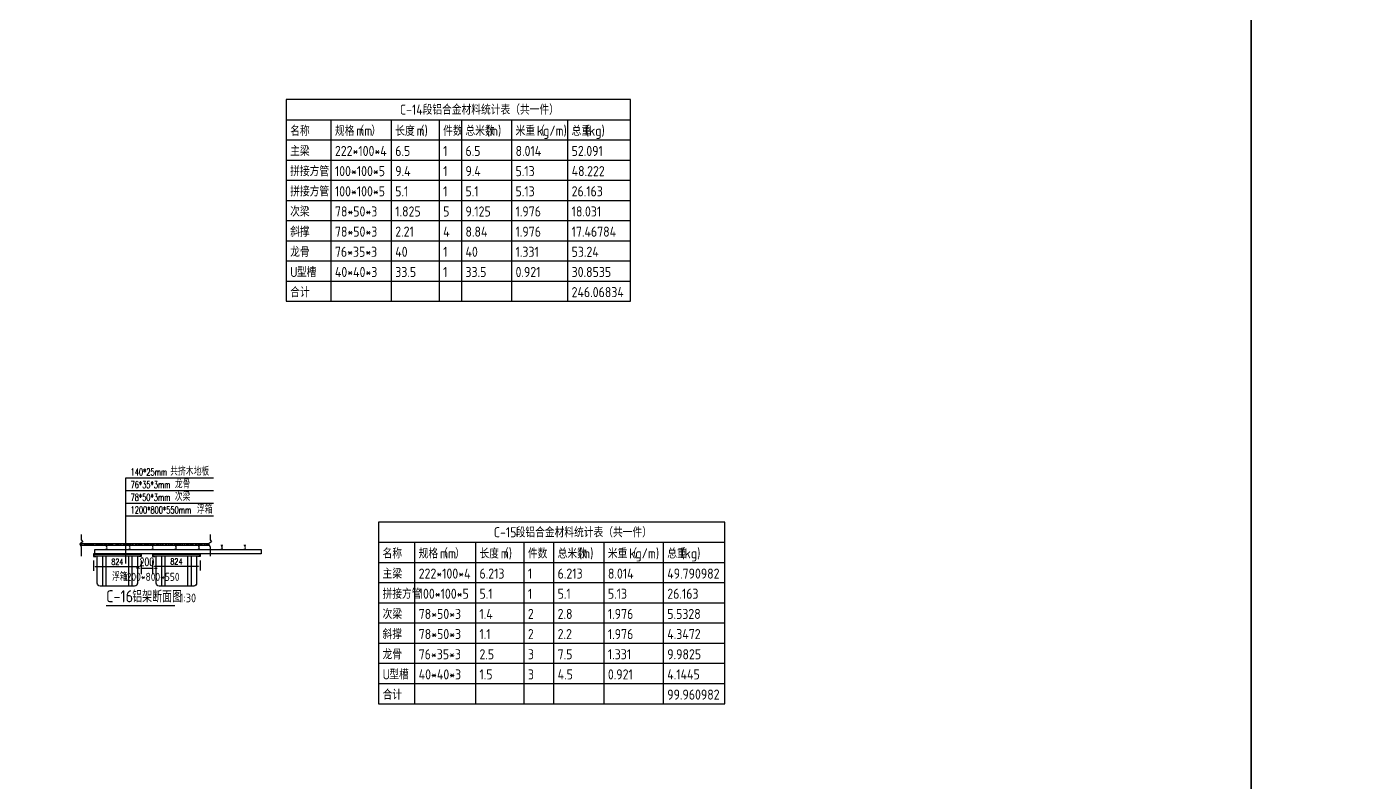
# Model space of a CAD drawing. Extents: x -89702 to 926017, y -610001 to -56924.
# Drawn here: x 89941 to 113140, y -517127 to -504017 of the extents above; entities that cross this region are included whole.
import ezdxf

# ---------------------------------------------------------------- set-up
doc = ezdxf.new("R2010")
doc.units = 0
doc.header["$LTSCALE"] = 10
doc.header["$MEASUREMENT"] = 0
for name, color, linetype in [('BJ02', 2, 'Continuous'), ('DIM_SYMB', 3, 'Continuous'), ('L-构造线', 6, 'Continuous'), ('PUB_TAB', 7, 'Continuous'), ('PUB_TEXT', 7, 'Continuous'), ('W-STEEL_FRAME钢架', 3, 'Continuous'), ('W-STEEL_KEEL钢龙骨', 5, 'Continuous'), ('W-WOOD_FLOOR木地板', 30, 'Continuous'), ('浮箱U槽', 5, 'Continuous'), ('结构', 1, 'Continuous')]:
    doc.layers.add(name, color=color, linetype=linetype)
doc.styles.add('_TCH_DIM', font='SIMPLEX', dxfattribs={"bigfont": 'GBCBIG'})
doc.styles.get("Standard").update_dxf_attribs({"font": 'gbenor.shx', "bigfont": 'gbcbig.shx'})
doc.styles.add('STANDARD_T3', font='simplex.shx', dxfattribs={"width": 0.7, "bigfont": 'gbcbig.shx'})
doc.dimstyles.new('W&&30', dxfattribs={"dimtxt": 105, "dimasz": 30, "dimexe": 75, "dimexo": 90, "dimgap": 30, "dimtad": 1, "dimdec": 0, "dimzin": 0, "dimdsep": 46, "dimtxsty": 'STANDARD_T3', "dimcen": 0.09, "dimclrd": 1, "dimclre": 1, "dimclrt": 7, "dimazin": 2, "dimtfac": 1, "dimtdec": 0, "dimtix": 1, "dimtmove": 2, "dimatfit": 3, "dimfxl": 0, "dimtolj": 1, "dimtzin": 0, "dimarcsym": 0})
doc.dimstyles.new('W&&40', dxfattribs={"dimtxt": 140, "dimasz": 40, "dimexe": 100, "dimexo": 120, "dimgap": 40, "dimtad": 1, "dimdec": 0, "dimzin": 0, "dimdsep": 46, "dimtxsty": 'STANDARD_T3', "dimcen": 0.09, "dimclrd": 1, "dimclre": 1, "dimclrt": 7, "dimazin": 2, "dimtfac": 1, "dimtdec": 0, "dimtix": 1, "dimtmove": 2, "dimatfit": 3, "dimfxl": 0, "dimtolj": 1, "dimtzin": 0, "dimarcsym": 0})

# ---------------------------------------------------------------- blocks, each defined once
blk = doc.blocks.new('*D1643')
at = {"layer": 'Defpoints', "color": 0, "transparency": 16777216}
for p in [(91100, -513187), (91924, -513187), (91924, -513384)]:
    blk.add_point(p, dxfattribs=at)
at = {"layer": 'W-STEEL_FRAME钢架', "color": 1, "lineweight": -2, "transparency": 16777216}
for p, q in [((91100, -513277), (91100, -513459)), ((91130, -513384), (91894, -513384)), ((91924, -513277), (91924, -513459))]:
    blk.add_line(p, q, dxfattribs=at)
at = {"layer": 'W-STEEL_FRAME钢架', "color": 1, "transparency": 16777216}
for points in [[(91130, -513379), (91130, -513389), (91100, -513384)], [(91894, -513379), (91894, -513389), (91924, -513384)]]:
    blk.add_solid(points, dxfattribs=at)
at = {"layer": 'W-STEEL_FRAME钢架', "color": 7, "transparency": 16777216, "insert": (91512, -513301), "char_height": 105, "attachment_point": 5, "style": 'STANDARD_T3'}
blk.add_mtext('\\A1;824', dxfattribs=at)
blk = doc.blocks.new('*D1644')
at = {"layer": 'Defpoints', "color": 0, "transparency": 16777216}
for p in [(92124, -513187), (92947, -513187), (92947, -513379)]:
    blk.add_point(p, dxfattribs=at)
at = {"layer": 'W-STEEL_FRAME钢架', "color": 1, "lineweight": -2, "transparency": 16777216}
for p, q in [((92124, -513277), (92124, -513454)), ((92154, -513379), (92917, -513379)), ((92947, -513277), (92947, -513454))]:
    blk.add_line(p, q, dxfattribs=at)
at = {"layer": 'W-STEEL_FRAME钢架', "color": 1, "transparency": 16777216}
for points in [[(92154, -513374), (92154, -513384), (92124, -513379)], [(92917, -513374), (92917, -513384), (92947, -513379)]]:
    blk.add_solid(points, dxfattribs=at)
at = {"layer": 'W-STEEL_FRAME钢架', "color": 7, "transparency": 16777216, "insert": (92536, -513296), "char_height": 105, "attachment_point": 5, "style": 'STANDARD_T3'}
blk.add_mtext('\\A1;824', dxfattribs=at)
blk = doc.blocks.new('*D1645')
at = {"layer": 'Defpoints', "color": 0, "transparency": 16777216}
for p in [(91924, -513208), (92124, -513208), (92124, -513414)]:
    blk.add_point(p, dxfattribs=at)
at = {"layer": 'W-WOOD_FLOOR木地板', "color": 1, "lineweight": -2, "transparency": 16777216}
for p, q in [((91924, -513328), (91924, -513514)), ((92124, -513328), (92124, -513514)), ((91884, -513414), (91844, -513414)), ((91924, -513414), (92124, -513414)), ((92164, -513414), (92204, -513414))]:
    blk.add_line(p, q, dxfattribs=at)
at = {"layer": 'W-WOOD_FLOOR木地板', "color": 1, "transparency": 16777216}
for points in [[(91884, -513407), (91884, -513421), (91924, -513414)], [(92164, -513407), (92164, -513421), (92124, -513414)]]:
    blk.add_solid(points, dxfattribs=at)
at = {"layer": 'W-WOOD_FLOOR木地板', "color": 7, "transparency": 16777216, "insert": (92024, -513304), "char_height": 140, "attachment_point": 5, "style": 'STANDARD_T3'}
blk.add_mtext('\\A1;200', dxfattribs=at)
blk = doc.blocks.new('800')
at = {"color": 5, "lineweight": -3}
for p, q in [((-460, 520), (-460, 0)), ((-400, 520), (-400, 0)), ((0, 0), (0, 520)), ((60, 0), (60, 520))]:
    blk.add_line(p, q, dxfattribs=at)
at = {"color": 5}
blk.add_lwpolyline([(200, 550), (200, 520), (150, 520), (-550, 520), (-600, 520), (-600, 550)], close=True, dxfattribs=at)
at = {"color": 5, "lineweight": -3}
blk.add_lwpolyline([(150, 520), (150, 50, -0.414214), (100, 0), (-500, 0, -0.414214), (-550, 50), (-550, 520)], format="xyb", dxfattribs=at)
blk = doc.blocks.new('$matou$00000085')
at = {"color": 0, "lineweight": 5}
for p, q in [((-17, 36, 0), (-17, 37, 0)), ((-4, 34, 0), (-4, 35, 0)), ((-1, 13, 0), (-3, 13, 0))]:
    blk.add_line(p, q, dxfattribs=at)
at = {"color": 0, "lineweight": 0, "ltscale": 0.5}
blk.add_arc((-2, 17, 0), 4.07, 274.7282, 349.8472, dxfattribs=at)
at = {"layer": '结构', "color": 0, "linetype": 'ByBlock', "lineweight": 0, "ltscale": 0.5}
for p, q in [((-7, 38, 0), (-16, 38, 0)), ((-16, 35, 0), (-8, 35, 0)), ((-7, -34, 0), (-7, 34, 0)), ((-5, 33, 0), (-4, 34, 0)), ((-4, 33, 0), (-5, 33, 0)), ((-5, 31, 0), (-4, 32, 0)), ((-4, 31, 0), (-5, 31, 0)), ((-5, 31, 0), (-4, 31, 0)), ((-4, 31, 0), (-5, 31, 0)), ((-5, 29, 0), (-4, 29, 0)), ((-4, 29, 0), (-5, 29, 0)), ((-5, 27, 0), (-4, 27, 0)), ((-4, 27, 0), (-5, 27, 0)), ((-4, 26, 0), (-5, 25, 0)), ((-5, 25, 0), (-4, 25, 0)), ((-5, 24, 0), (-4, 23, 0)), ((-4, 24, 0), (-5, 24, 0)), ((-5, 22, 0), (-4, 22, 0)), ((-4, 22, 0), (-5, 22, 0)), ((-5, 20, 0), (-4, 20, 0)), ((-4, 20, 0), (-5, 20, 0)), ((-4, 32, 0), (-4, 33, 0)), ((-4, 31, 0), (-4, 29, 0)), ((-4, 31, 0), (-4, 31, 0)), ((-4, 29, 0), (-4, 27, 0)), ((-4, 27, 0), (-4, 26, 0)), ((-4, 25, 0), (-4, 24, 0)), ((-4, 23, 0), (-4, 22, 0)), ((-4, 22, 0), (-4, 20, 0)), ((-4, 20, 0), (-4, 19, 0)), ((-4, -34, 0), (-4, 12, 0)), ((-1, 34, 0), (-1, 35, 0)), ((0, 33, 0), (-1, 34, 0)), ((-1, 33, 0), (0, 33, 0)), ((-1, 32, 0), (-1, 33, 0)), ((0, 31, 0), (-1, 32, 0)), ((-1, 31, 0), (0, 31, 0)), ((-1, 30, 0), (-1, 31, 0)), ((0, 30, 0), (-1, 30, 0)), ((-1, 29, 0), (0, 30, 0)), ((-1, 28, 0), (-1, 29, 0)), ((0, 28, 0), (-1, 28, 0)), ((-1, 28, 0), (0, 28, 0)), ((-1, 26, 0), (-1, 28, 0)), ((0, 26, 0), (-1, 26, 0)), ((-1, 26, 0), (0, 26, 0)), ((-1, 25, 0), (-1, 26, 0)), ((0, 24, 0), (-1, 25, 0)), ((-1, 24, 0), (0, 24, 0)), ((-1, 23, 0), (-1, 24, 0)), ((0, 22, 0), (-1, 23, 0)), ((-1, 22, 0), (0, 22, 0)), ((-1, 22, 0), (-1, 22, 0)), ((-1, 21, 0), (-1, 22, 0)), ((0, 21, 0), (-1, 21, 0)), ((-1, 20, 0), (0, 21, 0)), ((-1, 19, 0), (-1, 20, 0)), ((2, 38, 0), (16, 38, 0)), ((3, 34, 0), (3, 17, 0)), ((16, 35, 0), (4, 35, 0)), ((17, 37, 0), (17, 36, 0)), ((-17, -35, 0), (-8, -35, 0)), ((-17, -38, 0), (-17, -36, 0)), ((17, -38, 0), (-17, -38, 0)), ((-3, -35, 0), (17, -35, 0)), ((17, -36, 0), (17, -38, 0))]:
    blk.add_line(p, q, dxfattribs=at)
for centre, radius, start, end in [((-16, 37, 0), 1, 90, 180), ((-16, 36, 0), 1, 180, 270), ((-8, 34, 0), 1, 0, 90), ((-7, 35, 0), 3, 0, 90.0017), ((-2, 19, 0), 1.75, 180, 0), ((-3, 12, 0), 1, 90, 180), ((2, 35, 0), 3, 89.9983, 180), ((4, 34, 0), 1, 90, 180), ((16, 37, 0), 1, 0, 90), ((16, 36, 0), 1, 270, 360), ((-17, -36, 0), 0.5, 90, 180), ((-17, -38, 0), 0.5, 180, 270), ((-8, -34, 0), 1, 270, 0), ((-3, -34, 0), 1, 180, 270), ((17, -36, 0), 0.5, 0, 90), ((17, -38, 0), 0.5, 270, 0)]:
    blk.add_arc(centre, radius, start, end, dxfattribs=at)

msp = doc.modelspace()

# ---------------------------------------------------------------- hatches: boundary and pattern name
at = {"layer": 'W-WOOD_FLOOR木地板', "true_color": 0xcd6928}
h = msp.add_hatch(dxfattribs=at)
h.set_pattern_fill('木材', color=32, scale=10)
h.set_pattern_definition([(50, (-352680.788, -337321.847), (25.923532, 93.1234154), [600, -80, 200, -40]), (50, (-352627.59, -337301.847), (-66.465069, 3.554523), [120, -13.2, 240, -30]), (50, (-352660.788, -337287.847), (113.1698317, 176.5639521), [320, -56, 160, -40])])
edge = h.paths.add_edge_path()
edge.add_line((90865.7, -512988.1), (90859.7, -512992.3))
edge.add_line((90859.7, -512992.3), (90869.7, -513012.1))
edge.add_line((90869.7, -513012.1), (91097.2, -513012.1))
edge.add_line((91097.2, -513012.1), (91097.2, -513010.7))
edge.add_line((91097.2, -513010.7), (91112.5, -513010.7))
edge.add_arc((91112.5, -513013.7), 3, 31.86817, 90.00167, ccw=False)
edge.add_line((91115, -513012.1), (91119.4, -513012.1))
edge.add_arc((91122, -513013.7), 3, 90.00167, 148.13183, ccw=False)
edge.add_line((91122, -513010.7), (91132.2, -513010.7))
edge.add_line((91132.2, -513010.7), (91132.2, -513012.1))
edge.add_line((91132.2, -513012.1), (91497.2, -513012.1))
edge.add_line((91497.2, -513012.1), (91497.2, -513010.7))
edge.add_line((91497.2, -513010.7), (91512.5, -513010.7))
edge.add_arc((91512.5, -513013.7), 3, 31.86817, 90.00167, ccw=False)
edge.add_line((91515, -513012.1), (91519.4, -513012.1))
edge.add_arc((91522, -513013.7), 3, 90.00167, 148.13183, ccw=False)
edge.add_line((91522, -513010.7), (91532.2, -513010.7))
edge.add_line((91532.2, -513010.7), (91532.2, -513012.1))
edge.add_line((91532.2, -513012.1), (91897.2, -513012.1))
edge.add_line((91897.2, -513012.1), (91897.2, -513010.7))
edge.add_line((91897.2, -513010.7), (91912.5, -513010.7))
edge.add_arc((91912.5, -513013.7), 3, 31.86817, 90.00167, ccw=False)
edge.add_line((91915, -513012.1), (91919.4, -513012.1))
edge.add_arc((91922, -513013.7), 3, 90.00167, 148.13183, ccw=False)
edge.add_line((91922, -513010.7), (91932.2, -513010.7))
edge.add_line((91932.2, -513010.7), (91932.2, -513012.1))
edge.add_line((91932.2, -513012.1), (92297.2, -513012.1))
edge.add_line((92297.2, -513012.1), (92297.2, -513010.7))
edge.add_line((92297.2, -513010.7), (92312.5, -513010.7))
edge.add_arc((92312.5, -513013.7), 3, 31.86817, 90.00167, ccw=False)
edge.add_line((92315, -513012.1), (92319.4, -513012.1))
edge.add_arc((92322, -513013.7), 3, 90.00167, 148.13183, ccw=False)
edge.add_line((92322, -513010.7), (92332.2, -513010.7))
edge.add_line((92332.2, -513010.7), (92332.2, -513012.1))
edge.add_line((92332.2, -513012.1), (92697.2, -513012.1))
edge.add_line((92697.2, -513012.1), (92697.2, -513010.7))
edge.add_line((92697.2, -513010.7), (92712.5, -513010.7))
edge.add_arc((92712.5, -513013.7), 3, 31.86817, 90.00167, ccw=False)
edge.add_line((92715, -513012.1), (92719.4, -513012.1))
edge.add_arc((92722, -513013.7), 3, 90.00167, 148.13183, ccw=False)
edge.add_line((92722, -513010.7), (92732.2, -513010.7))
edge.add_line((92732.2, -513010.7), (92732.2, -513012.1))
edge.add_line((92732.2, -513012.1), (93099, -513012.1))
edge.add_line((93099, -513012.1), (93099, -512988.1))
edge.add_line((93099, -512988.1), (90865.7, -512988.1))

# ---------------------------------------------------------------- linework, layer by layer
at = {"color": 1, "lineweight": -3}
msp.add_lwpolyline([(91123.9, -513087.3), (94008.9, -513087.3), (94008.9, -513165.3), (91123.9, -513165.3)], close=True, dxfattribs=at)
at = {"color": 4}
for points in [[(91099.9, -513165.3), (91099.9, -513208.3), (91139.9, -513208.3), (91139.9, -513204.3), (91103.9, -513204.3), (91103.9, -513169.3), (91139.9, -513169.3), (91139.9, -513165.3)], [(91923.9, -513165.3), (91923.9, -513208.3), (91883.9, -513208.3), (91883.9, -513204.3), (91919.9, -513204.3), (91919.9, -513169.3), (91883.9, -513169.3), (91883.9, -513165.3)], [(92123.9, -513165.3), (92123.9, -513208.3), (92163.9, -513208.3), (92163.9, -513204.3), (92127.9, -513204.3), (92127.9, -513169.3), (92163.9, -513169.3), (92163.9, -513165.3)], [(92947.4, -513165.3), (92947.4, -513208.3), (92907.4, -513208.3), (92907.4, -513204.3), (92943.4, -513204.3), (92943.4, -513169.3), (92907.4, -513169.3), (92907.4, -513165.3)]]:
    msp.add_lwpolyline(points, close=True, dxfattribs=at)
at = {"layer": 'BJ02'}
msp.add_lwpolyline([(67937.1, -490906.1), (111175.6, -490906.1), (111175.6, -545966.6), (67937.1, -545966.6)], close=True, dxfattribs=at)
at = {"layer": 'DIM_SYMB'}
for p, q in [((91661.4, -512505.2), (91661.4, -511845.8)), ((91661.4, -511845.8), (93181, -511845.8)), ((91661.4, -512065.6), (93181, -512065.6)), ((91661.4, -512285.4), (93181, -512285.4)), ((91661.4, -513328.6), (91661.4, -512505.2)), ((91661.4, -512505.2), (93181, -512505.2))]:
    msp.add_line(p, q, dxfattribs=at)
at = {"layer": 'DIM_SYMB', "const_width": 21}
msp.add_lwpolyline([(91316.3, -514062.1), (92510.3, -514062.1)], dxfattribs=at)
at = {"layer": 'L-构造线'}
msp.add_lwpolyline([(111175.6, -490906.1), (163556.4, -490906.1), (163556.4, -610000.5), (111175.6, -610000.5)], close=True, dxfattribs=at)
at = {"layer": 'PUB_TAB'}
for points in [[(94439.8, -508779.7), (100410.9, -508779.7), (100410.9, -505279.7), (94439.8, -505279.7)], [(96042.7, -515763.4), (102050.1, -515763.4), (102050.1, -512613.4), (96042.7, -512613.4)]]:
    msp.add_lwpolyline(points, close=True, dxfattribs=at)
for points in [[(94439.8, -505629.7), (100410.9, -505629.7)], [(95215.5, -505629.7), (95215.5, -508779.7)], [(96262.3, -505629.7), (96262.3, -508779.7)], [(97093.1, -505629.7), (97093.1, -508779.7)], [(97480.2, -505629.7), (97480.2, -508779.7)], [(98349, -505629.7), (98349, -508779.7)], [(99321.5, -505629.7), (99321.5, -508779.7)], [(94439.8, -505979.7), (100410.9, -505979.7)], [(94439.8, -506329.7), (100410.9, -506329.7)], [(94439.8, -506679.7), (100410.9, -506679.7)], [(94439.8, -507029.7), (100410.9, -507029.7)], [(94439.8, -507379.7), (100410.9, -507379.7)], [(94439.8, -507729.7), (100410.9, -507729.7)], [(94439.8, -508079.7), (100410.9, -508079.7)], [(94439.8, -508429.7), (100410.9, -508429.7)], [(96042.7, -512963.4), (102050.1, -512963.4)], [(96668.8, -512963.4), (96668.8, -515763.4)], [(97723, -512963.4), (97723, -515763.4)], [(98562.9, -512963.4), (98562.9, -515763.4)], [(99078.8, -512963.4), (99078.8, -515763.4)], [(99950.4, -512963.4), (99950.4, -515763.4)], [(100980.5, -512963.4), (100980.5, -515763.4)], [(96042.7, -513313.4), (102050.1, -513313.4)], [(96042.7, -513663.4), (102050.1, -513663.4)], [(96042.7, -514013.4), (102050.1, -514013.4)], [(96042.7, -514363.4), (102050.1, -514363.4)], [(96042.7, -514713.4), (102050.1, -514713.4)], [(96042.7, -515063.4), (102050.1, -515063.4)], [(96042.7, -515413.4), (102050.1, -515413.4)]]:
    msp.add_lwpolyline(points, dxfattribs=at)
at = {"layer": 'W-WOOD_FLOOR木地板', "color": 1}
for points in [[(90884.7, -512829.1), (90884.7, -512920.5), (90910.5, -512956.8), (90860.5, -512992.3), (90884.7, -513040), (90884.7, -513204)], [(93119.2, -512829.1), (93119.2, -512920.5), (93145, -512956.8), (93095, -512992.3), (93119.2, -513040), (93119.2, -513204)]]:
    msp.add_lwpolyline(points, dxfattribs=at)
at = {"layer": 'W-WOOD_FLOOR木地板'}
for points in [[(93101, -512988.1), (90865.7, -512988.1)], [(90869.7, -513012.1), (93105.1, -513012.1)], [(93099, -513012.1), (93099, -512988.1)]]:
    msp.add_lwpolyline(points, dxfattribs=at)

# ---------------------------------------------------------------- block references
at = {"layer": 'W-STEEL_KEEL钢龙骨', "yscale": -1, "rotation": 179.9999999999999}
for p in [(91322.9, -513049.3, 0), (91722.9, -513049.3, 0), (92122.9, -513049.3, 0), (92522.9, -513049.3, 0), (92922.9, -513049.3, 0), (93322.9, -513049.3, 0), (93722.9, -513049.3, 0)]:
    msp.add_blockref('$matou$00000085', p, dxfattribs=at)
at = {"layer": '浮箱U槽'}
for p in [(91711.9, -513721.8), (92735.9, -513721.8)]:
    msp.add_blockref('800', p, dxfattribs=at)

# ---------------------------------------------------------------- texts
at = {"layer": 'PUB_TAB'}
for s, height, p in [('C-14', 175, (96413.3, -505542.2)), ('段铝合金材料统计表（共一件）', 168.794, (96807.1, -505542.2)), ('名称', 168.79, (94509.8, -505909.7)), ('规格（', 168.79, (95285.5, -505909.7)), ('）', 168.8, (95916.6, -505909.7)), ('长度（', 168.79, (96332.3, -505909.7)), ('m)', 175, (96700.9, -505909.7)), ('件数', 168.79, (97163.1, -505909.7)), ('总米数', 168.79, (97550.2, -505909.7)), ('(m)', 175, (97918.8, -505909.7)), ('米重（', 168.79, (98419, -505909.7)), ('kg/m)', 175, (98787.6, -505909.7)), ('总重', 168.79, (99391.5, -505909.7)), ('(kg)', 175, (99637.2, -505909.7)), ('mm', 175, (95654.1, -505909.7)), ('主梁', 168.79, (94509.8, -506259.7)), ('222*100*4', 175, (95285.5, -506259.7)), ('6.5', 175, (96332.3, -506259.7)), ('1', 175, (97163.1, -506259.7)), ('6.5', 175, (97550.2, -506259.7)), ('8.014', 175, (98419, -506259.7)), ('52.091', 175, (99391.5, -506259.7)), ('拼接方管', 168.79, (94509.8, -506609.7)), ('100*100*5', 175, (95285.5, -506609.7)), ('9.4', 175, (96332.3, -506609.7)), ('1', 175, (97163.1, -506609.7)), ('9.4', 175, (97550.2, -506609.7)), ('5.13', 175, (98419, -506609.7)), ('48.222', 175, (99391.5, -506609.7)), ('拼接方管', 168.79, (94509.8, -506959.7)), ('100*100*5', 175, (95285.5, -506959.7)), ('5.1', 175, (96332.3, -506959.7)), ('1', 175, (97163.1, -506959.7)), ('5.1', 175, (97550.2, -506959.7)), ('5.13', 175, (98419, -506959.7)), ('26.163', 175, (99391.5, -506959.7)), ('次梁', 168.79, (94509.8, -507309.7)), ('78*50*3', 175, (95285.5, -507309.7)), ('1.825', 175, (96332.3, -507309.7)), ('5', 175, (97163.1, -507309.7)), ('9.125', 175, (97550.2, -507309.7)), ('1.976', 175, (98419, -507309.7)), ('18.031', 175, (99391.5, -507309.7)), ('斜撑', 168.79, (94509.8, -507659.7)), ('78*50*3', 175, (95285.5, -507659.7)), ('2.21', 175, (96332.3, -507659.7)), ('4', 175, (97163.1, -507659.7)), ('8.84', 175, (97550.2, -507659.7)), ('1.976', 175, (98419, -507659.7)), ('17.46784', 175, (99391.5, -507659.7)), ('龙骨', 168.79, (94509.8, -508009.7)), ('76*35*3', 175, (95285.5, -508009.7)), ('40', 175, (96332.3, -508009.7)), ('1', 175, (97163.1, -508009.7)), ('40', 175, (97550.2, -508009.7)), ('1.331', 175, (98419, -508009.7)), ('53.24', 175, (99391.5, -508009.7)), ('U', 175, (94509.8, -508359.7)), ('型槽', 168.79, (94626.5, -508359.7)), ('40*40*3', 175, (95285.5, -508359.7)), ('33.5', 175, (96332.3, -508359.7)), ('1', 175, (97163.1, -508359.7)), ('33.5', 175, (97550.2, -508359.7)), ('0.921', 175, (98419, -508359.7)), ('30.8535', 175, (99391.5, -508359.7)), ('合计', 168.79, (94509.8, -508709.7)), ('246.06834', 175, (99391.5, -508709.7)), ('段铝合金材料统计表（共一件）', 168.794, (98420.9, -512875.9)), ('C-15', 175, (98041.7, -512875.9)), ('名称', 168.79, (96112.7, -513243.4)), ('规格（', 168.79, (96738.8, -513243.4)), ('mm', 175, (97107.4, -513243.4)), ('）', 168.8, (97369.9, -513243.4)), ('长度（', 168.79, (97793, -513243.4)), ('m)', 175, (98161.6, -513243.4)), ('件数', 168.79, (98632.9, -513243.4)), ('总米数', 168.79, (99148.8, -513243.4)), ('(m)', 175, (99517.4, -513243.4)), ('米重（', 168.79, (100020.4, -513243.4)), ('kg/m)', 175, (100389, -513243.4)), ('总重', 168.79, (101050.5, -513243.4)), ('(kg)', 175, (101296.2, -513243.4)), ('主梁', 168.79, (96112.7, -513593.4)), ('222*100*4', 175, (96738.8, -513593.4)), ('6.213', 175, (97793, -513593.4)), ('1', 175, (98632.9, -513593.4)), ('6.213', 175, (99148.8, -513593.4)), ('8.014', 175, (100020.4, -513593.4)), ('49.790982', 175, (101050.5, -513593.4)), ('拼接方管', 168.79, (96112.7, -513943.4)), ('100*100*5', 175, (96738.8, -513943.4)), ('5.1', 175, (97793, -513943.4)), ('1', 175, (98632.9, -513943.4)), ('5.1', 175, (99148.8, -513943.4)), ('5.13', 175, (100020.4, -513943.4)), ('26.163', 175, (101050.5, -513943.4)), ('次梁', 168.79, (96112.7, -514293.4)), ('78*50*3', 175, (96738.8, -514293.4)), ('1.4', 175, (97793, -514293.4)), ('2', 175, (98632.9, -514293.4)), ('2.8', 175, (99148.8, -514293.4)), ('1.976', 175, (100020.4, -514293.4)), ('5.5328', 175, (101050.5, -514293.4)), ('斜撑', 168.79, (96112.7, -514643.4)), ('78*50*3', 175, (96738.8, -514643.4)), ('1.1', 175, (97793, -514643.4)), ('2', 175, (98632.9, -514643.4)), ('2.2', 175, (99148.8, -514643.4)), ('1.976', 175, (100020.4, -514643.4)), ('4.3472', 175, (101050.5, -514643.4)), ('龙骨', 168.79, (96112.7, -514993.4)), ('76*35*3', 175, (96738.8, -514993.4)), ('2.5', 175, (97793, -514993.4)), ('3', 175, (98632.9, -514993.4)), ('7.5', 175, (99148.8, -514993.4)), ('1.331', 175, (100020.4, -514993.4)), ('9.9825', 175, (101050.5, -514993.4)), ('U', 175, (96112.7, -515343.4)), ('型槽', 168.79, (96229.4, -515343.4)), ('40*40*3', 175, (96738.8, -515343.4)), ('1.5', 175, (97793, -515343.4)), ('3', 175, (98632.9, -515343.4)), ('4.5', 175, (99148.8, -515343.4)), ('0.921', 175, (100020.4, -515343.4)), ('4.1445', 175, (101050.5, -515343.4)), ('合计', 168.79, (96112.7, -515693.4)), ('99.960982', 175, (101050.5, -515693.4))]:
    msp.add_text(s, height=height, dxfattribs=at).set_placement(p)
at = {"layer": 'PUB_TEXT', "color": 7, "style": '_TCH_DIM', "width": 0.705882}
for s, p in [('140*25mm', (91741.2, -511803.8)), ('76*35*3mm', (91741.2, -512023.6)), ('78*50*3mm', (91741.2, -512243.4)), ('1200*800*550mm', (91741.2, -512463.2))]:
    msp.add_text(s, height=119, dxfattribs=at).set_placement(p)
at = {"layer": 'PUB_TEXT', "color": 7, "style": '_TCH_DIM'}
for s, p in [('共挤木地板', (92429.2, -511803.8)), ('龙骨', (92509.2, -512023.6)), ('次梁', (92509.2, -512243.4)), ('浮箱', (92893.2, -512463.2))]:
    msp.add_text(s, height=135.04, dxfattribs=at).set_placement(p)
at = {"layer": 'PUB_TEXT'}
for s, height, p in [('浮箱', 135.04, (91419.1, -513632.6)), ('1200*800*550', 140, (91615.7, -513632.6))]:
    msp.add_text(s, height=height, dxfattribs=at).set_placement(p)
at = {"layer": 'PUB_TEXT', "color": 7}
for s, height, p in [('C-16', 210, (91316.3, -514004.4)), ('铝架断面图', 202.55, (91771.3, -514004.4)), ('1:30', 150, (92594.3, -514004.4))]:
    msp.add_text(s, height=height, dxfattribs=at).set_placement(p)

# ---------------------------------------------------------------- dimensions: what is measured, and where the dimension line sits
at = {"layer": 'W-STEEL_FRAME钢架'}
for base, p1, p2, picture, middle in [((91923.9, -513384), (91099.9, -513186.8), (91923.9, -513186.8), '*D1643', (91511.9, -513301.5)), ((92947.4122, -513378.8436), (92123.8572, -513186.7616), (92947.4122, -513186.8469), '*D1644', (92535.6347, -513296.3436))]:
    dim = msp.add_linear_dim(base=base, p1=p1, p2=p2, dimstyle='W&&30', dxfattribs=at)
    dim.commit()
    dim.dimension.update_dxf_attribs({"geometry": picture, "text_midpoint": middle})
at = {"layer": 'W-WOOD_FLOOR木地板'}
dim = msp.add_linear_dim(base=(92123.9, -513414.1), p1=(91923.9, -513208.3), p2=(92123.9, -513208.3), dimstyle='W&&40', dxfattribs=at)
dim.commit()
dim.dimension.update_dxf_attribs({"geometry": '*D1645', "text_midpoint": (92023.9, -513304.1)})

doc.saveas('drawing.dxf')
